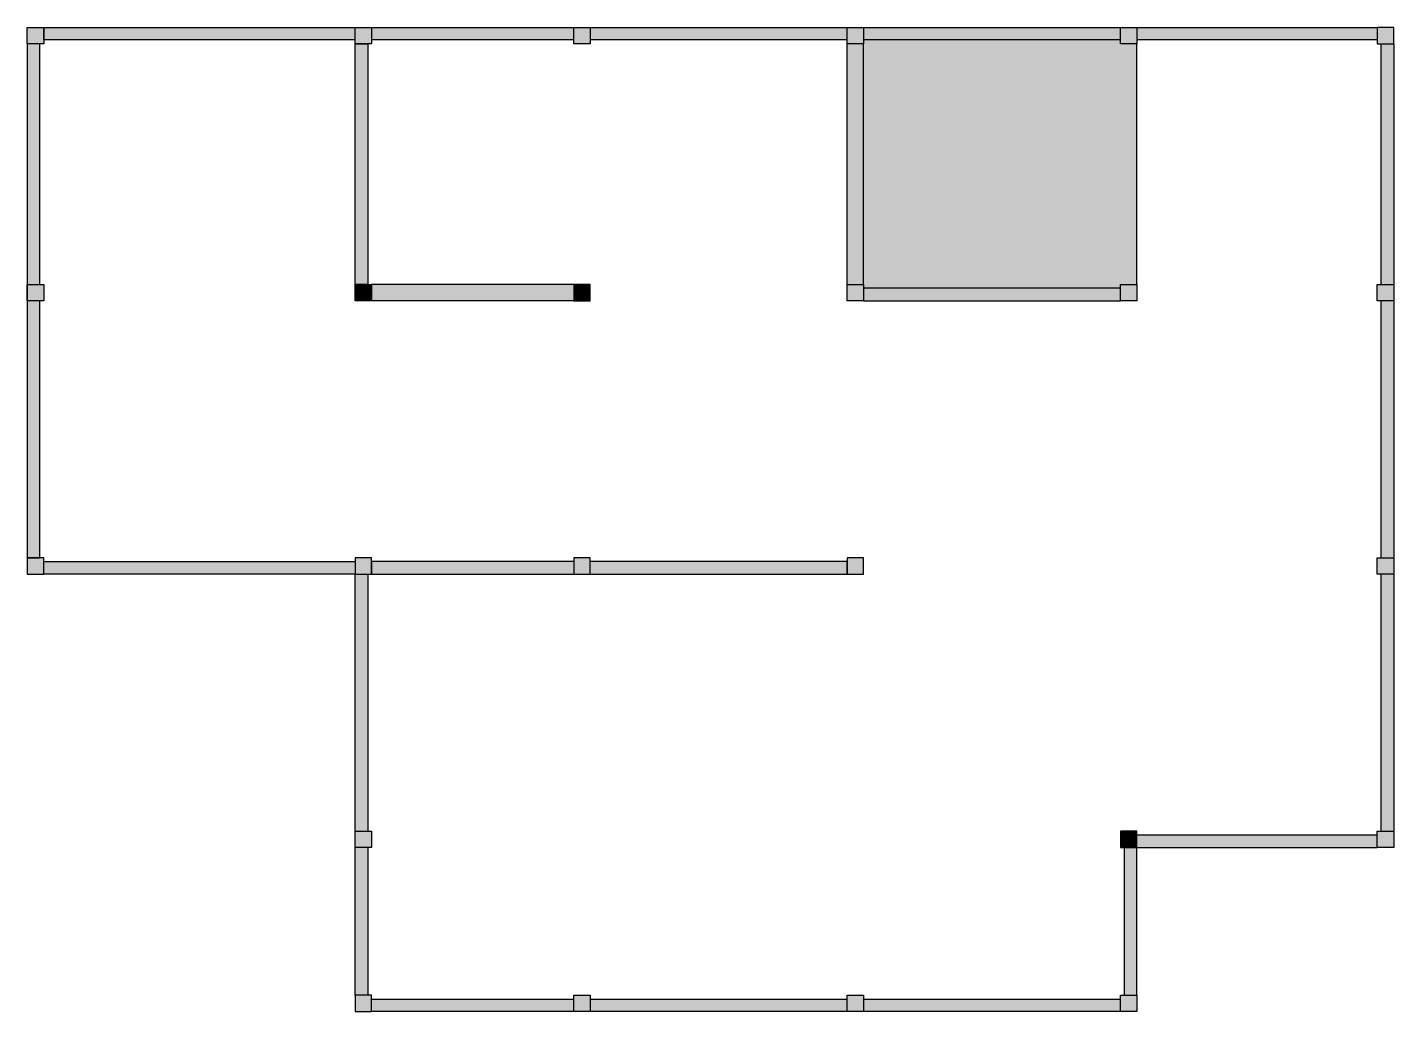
# Model space of a CAD drawing. Header units: millimetres. Extents: x 10 to 35, y 10 to 28.
import ezdxf

# ---------------------------------------------------------------- set-up
doc = ezdxf.new("R2010")
doc.units = ezdxf.units.MM
for name, color, linetype in [('COL1', 240, 'Continuous'), ('WALL', 130, 'Continuous'), ('WC', 170, 'Continuous')]:
    doc.layers.add(name, color=color, linetype=linetype)

msp = doc.modelspace()

# ---------------------------------------------------------------- hatches: boundary and pattern name
at = {"layer": 'COL1'}
h = msp.add_hatch(color=256, dxfattribs=at)
h.dxf.hatch_style = 1
h.paths.add_polyline_path([(16.3, 18.3), (16, 18.3), (16, 18), (16.23, 18), (16.3, 18)])
h.paths.add_polyline_path([(16.3, 13.3), (16, 13.3), (16, 13), (16.3, 13)])
h.paths.add_polyline_path([(16.3, 10.3), (16, 10.3), (16, 10), (16.3, 10)])
h.paths.add_polyline_path([(20.3, 10.3), (20, 10.3), (20, 10), (20.3, 10)])
h.paths.add_polyline_path([(25.3, 10.3), (25, 10.3), (25, 10), (25.3, 10)])
h.paths.add_polyline_path([(30.3, 10.3), (30, 10.3), (30, 10), (30.3, 10)])
h.paths.add_polyline_path([(35, 13.3), (34.7, 13.3), (34.7, 13), (35, 13)])
h.paths.add_polyline_path([(35, 18.3), (34.7, 18.3), (34.7, 18), (35, 18)])
h.paths.add_polyline_path([(35, 23.3), (34.7, 23.3), (34.7, 23), (35, 23)])
h.paths.add_polyline_path([(35, 28), (34.7, 28), (34.7, 27.7), (35, 27.7)])
h.paths.add_polyline_path([(30.3, 28), (30, 28), (30, 27.7), (30.3, 27.7)])
h.paths.add_polyline_path([(25.3, 28), (25, 28), (25, 27.7), (25.3, 27.7)])
h.paths.add_polyline_path([(20.3, 28), (20, 28), (20, 27.7), (20.3, 27.7)])
h.paths.add_polyline_path([(16.3, 28), (16, 28), (16, 27.7), (16.3, 27.7)])
h.paths.add_polyline_path([(10.3, 28), (10, 28), (10, 27.7), (10.3, 27.7)])
h.paths.add_polyline_path([(10.3, 23.3), (10, 23.3), (10, 23), (10.3, 23)])
h.paths.add_polyline_path([(10.3, 18.3), (10, 18.3), (10, 18), (10.3, 18)])
h = msp.add_hatch(color=256, dxfattribs=at)
h.dxf.hatch_style = 1
h.paths.add_polyline_path([(16.3, 23.3), (16, 23.3), (16, 23), (16.3, 23)])
h = msp.add_hatch(color=256, dxfattribs=at)
h.dxf.hatch_style = 1
h.paths.add_polyline_path([(20.3, 23.3), (20, 23.3), (20, 23), (20.3, 23)])
h = msp.add_hatch(color=256, dxfattribs=at)
h.dxf.hatch_style = 1
h.paths.add_polyline_path([(25.3, 23.23), (25.3, 23.3), (25, 23.3), (25, 23), (25.3, 23)])
h.paths.add_polyline_path([(30.3, 23.3), (30, 23.3), (30, 23), (30.3, 23)])
h = msp.add_hatch(color=256, dxfattribs=at)
h.dxf.hatch_style = 1
h.paths.add_polyline_path([(20.3, 18.3), (20, 18.3), (20, 18), (20.3, 18)])
h.paths.add_polyline_path([(25.3, 18.3), (25, 18.3), (25, 18), (25.3, 18)])
h = msp.add_hatch(color=256, dxfattribs=at)
h.dxf.hatch_style = 1
h.paths.add_polyline_path([(30.3, 13.3), (30, 13.3), (30, 13), (30.3, 13)])
at = {"layer": 'WALL'}
h = msp.add_hatch(color=256, dxfattribs=at)
h.dxf.hatch_style = 1
h.paths.add_polyline_path([(16, 18.23), (10.3, 18.23), (10.3, 18), (16, 18)])
h.paths.add_polyline_path([(16.23, 18), (16, 18), (16, 13.3), (16.23, 13.3)])
h.paths.add_polyline_path([(10.23, 23), (10, 23), (10, 18.3), (10.23, 18.3)])
h.paths.add_polyline_path([(10.23, 27.7), (10, 27.7), (10, 23.3), (10.23, 23.3)])
h.paths.add_polyline_path([(16, 28), (10.3, 28), (10.3, 27.77), (16, 27.77)])
h.paths.add_polyline_path([(20, 28), (16.3, 28), (16.3, 27.77), (20, 27.77)])
h.paths.add_polyline_path([(30, 28), (25.3, 28), (25.3, 27.77), (30, 27.77)])
h.paths.add_polyline_path([(34.7, 28), (30.3, 28), (30.3, 27.77), (34.7, 27.77)])
h.paths.add_polyline_path([(25, 28), (20.3, 28), (20.3, 27.77), (25, 27.77)])
h.paths.add_polyline_path([(35, 27.7), (34.77, 27.7), (34.77, 23.3), (35, 23.3)])
h.paths.add_polyline_path([(35, 23), (34.77, 23), (34.77, 18.3), (35, 18.3)])
h.paths.add_polyline_path([(35, 18), (34.77, 18), (34.77, 13.3), (35, 13.3)])
h.paths.add_polyline_path([(16.23, 13), (16, 13), (16, 10.3), (16.23, 10.3)])
h.paths.add_polyline_path([(20, 10.23), (16.3, 10.23), (16.3, 10), (20, 10)])
h.paths.add_polyline_path([(25, 10.23), (20.3, 10.23), (20.3, 10), (25, 10)])
h.paths.add_polyline_path([(30, 10.23), (25.3, 10.23), (25.3, 10), (30, 10)])
h = msp.add_hatch(color=256, dxfattribs=at)
h.dxf.hatch_style = 1
h.paths.add_polyline_path([(16.23, 27.7), (16, 27.7), (16, 23.3), (16.23, 23.3)])
h = msp.add_hatch(color=256, dxfattribs=at)
h.dxf.hatch_style = 1
h.paths.add_polyline_path([(25, 23.3), (25.3, 23.3), (25.3, 27.7), (25, 27.7)])
h = msp.add_hatch(color=256, dxfattribs=at)
h.dxf.hatch_style = 1
h.paths.add_polyline_path([(20, 23.3), (16.3, 23.3), (16.3, 23), (20, 23)])
h = msp.add_hatch(color=256, dxfattribs=at)
h.dxf.hatch_style = 1
h.paths.add_polyline_path([(30, 23.23), (25.3, 23.23), (25.3, 23), (30, 23)])
h = msp.add_hatch(color=256, dxfattribs=at)
h.dxf.hatch_style = 1
h.paths.add_polyline_path([(20, 18.23), (16.3, 18.23), (16.3, 18), (20, 18)])
h.paths.add_polyline_path([(25, 18.23), (20.3, 18.23), (20.3, 18), (25, 18)])
h = msp.add_hatch(color=256, dxfattribs=at)
h.dxf.hatch_style = 1
h.paths.add_polyline_path([(34.7, 13.23), (30.3, 13.23), (30.3, 13), (34.7, 13)])
h.paths.add_polyline_path([(30.3, 13), (30.07, 13), (30.07, 10.3), (30.3, 10.3)])
at = {"layer": 'WC'}
h = msp.add_hatch(color=256, dxfattribs=at)
h.dxf.hatch_style = 1
h.paths.add_polyline_path([(30.3, 27.7), (30, 27.7), (30, 27.77), (25.3, 27.77), (25.3, 27.7), (25.3, 23.3), (25.3, 23.23), (30, 23.23), (30, 23.3), (30.3, 23.3)])

# ---------------------------------------------------------------- linework, layer by layer
at = {"layer": 'COL1'}
for points in [[(10, 28), (10.3, 28), (10.3, 27.7), (10, 27.7)], [(16, 28), (16.3, 28), (16.3, 27.7), (16, 27.7)], [(20, 28), (20.3, 28), (20.3, 27.7), (20, 27.7)], [(25, 28), (25.3, 28), (25.3, 27.7), (25, 27.7)], [(30, 28), (30.3, 28), (30.3, 27.7), (30, 27.7)], [(35, 28), (34.7, 28), (34.7, 27.7), (35, 27.7)], [(10, 23.3), (10.3, 23.3), (10.3, 23), (10, 23)], [(16, 23.3), (16.3, 23.3), (16.3, 23), (16, 23)], [(20, 23), (20.3, 23), (20.3, 23.3), (20, 23.3)], [(25, 23.3), (25.3, 23.3), (25.3, 23), (25, 23)], [(30, 23.3), (30.3, 23.3), (30.3, 23), (30, 23)], [(34.7, 23.3), (35, 23.3), (35, 23), (34.7, 23)], [(10, 18), (10.3, 18), (10.3, 18.3), (10, 18.3)], [(16, 18), (16.3, 18), (16.3, 18.3), (16, 18.3)], [(20, 18), (20.3, 18), (20.3, 18.3), (20, 18.3)], [(25, 18), (25.3, 18), (25.3, 18.3), (25, 18.3)], [(34.7, 18.3), (35, 18.3), (35, 18), (34.7, 18)], [(16, 13.3), (16.3, 13.3), (16.3, 13), (16, 13)], [(30, 13), (30.3, 13), (30.3, 13.3), (30, 13.3)], [(34.7, 13.3), (35, 13.3), (35, 13), (34.7, 13)], [(16, 10), (16.3, 10), (16.3, 10.3), (16, 10.3)], [(20, 10.3), (20.3, 10.3), (20.3, 10), (20, 10)], [(25, 10.3), (25.3, 10.3), (25.3, 10), (25, 10)], [(30, 10.3), (30.3, 10.3), (30.3, 10), (30, 10)]]:
    msp.add_lwpolyline(points, close=True, dxfattribs=at)
at = {"layer": 'WALL'}
for p, q in [((10.3, 27.77), (10.3, 28)), ((10.3, 28), (34.7, 28)), ((34.7, 28), (34.7, 27.77)), ((16, 27.77), (10.3, 27.77)), ((20, 27.77), (16.3, 27.77)), ((25, 27.77), (20.3, 27.77)), ((30, 27.77), (25.3, 27.77)), ((34.7, 27.77), (30.3, 27.77)), ((10.23, 27.7), (10, 27.7)), ((10, 27.7), (10, 18.3)), ((10.23, 23.3), (10.23, 27.7)), ((16, 23.3), (16, 27.7)), ((16, 27.7), (16.23, 27.7)), ((16.23, 27.7), (16.23, 23.3)), ((25, 23.3), (25, 27.7)), ((25.3, 23.3), (25.3, 27.7)), ((34.77, 23.3), (34.77, 27.7)), ((35, 27.7), (35, 13)), ((16.23, 23.3), (16, 23.3)), ((20, 23.3), (16.3, 23.3)), ((10.23, 18.3), (10.23, 23)), ((20, 23), (16.3, 23)), ((30, 23.23), (25.3, 23.23)), ((25.3, 23.23), (25.3, 23)), ((25.3, 23), (30, 23)), ((30, 23), (30, 23.23)), ((34.77, 18.3), (34.77, 23)), ((10, 18.3), (10.23, 18.3)), ((10.3, 18), (10.3, 18.23)), ((10.3, 18.23), (16, 18.23)), ((16, 18), (10.3, 18)), ((16, 18.23), (16, 18)), ((16, 18), (16.23, 18)), ((16, 10.3), (16, 18)), ((16.23, 18), (16.23, 13.3)), ((16.3, 18.23), (16.3, 18)), ((20, 18.23), (16.3, 18.23)), ((16.3, 18), (25, 18)), ((25, 18.23), (20.3, 18.23)), ((25, 18), (25, 18.23)), ((34.77, 13.3), (34.77, 18)), ((16.23, 13), (16.23, 10.3)), ((30.3, 13), (30.07, 13)), ((30.07, 13), (30.07, 10.3)), ((34.7, 13.23), (30.3, 13.23)), ((30.3, 10.3), (30.3, 13)), ((30.3, 13), (34.7, 13)), ((34.7, 13), (34.7, 13.23)), ((16.23, 10.3), (16, 10.3)), ((30.07, 10.3), (30.3, 10.3)), ((16.3, 10), (16.3, 10.23)), ((16.3, 10.23), (20, 10.23)), ((30.3, 10), (16.3, 10)), ((20.3, 10.23), (25, 10.23)), ((25.3, 10.23), (30, 10.23))]:
    msp.add_line(p, q, dxfattribs=at)
at = {"layer": 'WC'}
msp.add_line((30.3, 23.3), (30.3, 27.7), dxfattribs=at)

doc.saveas('drawing.dxf')
